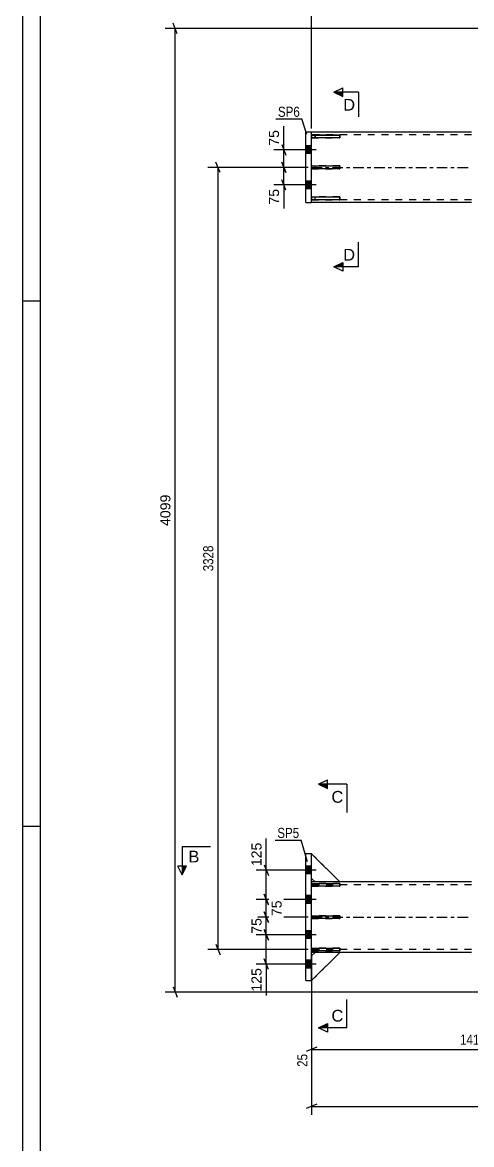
# Model space of a CAD drawing. Header units: millimetres. Extents: x -82 to 1107, y -634 to 207.
# Drawn here: x -82 to 45.4, y -277.2 to 41.1 of the extents above; entities that cross this region are included whole.
import ezdxf

# ---------------------------------------------------------------- set-up
doc = ezdxf.new("R2010")
doc.units = ezdxf.units.MM
doc.linetypes.add('DXK_LINE_DOT2', pattern=[3.9198, 1.9599, -1.9599])
doc.linetypes.add('DXK_LINE_DOT3', pattern=[5.9187, 2.979, -0.9799, 0.9799, -0.9799])
doc.styles.add('Arial', font='ARIAL.TTF', dxfattribs={"height": 0.2})
doc.styles.add('Arial Narrow', font='ARIALN.TTF', dxfattribs={"height": 0.2})

# ---------------------------------------------------------------- blocks, each defined once
blk = doc.blocks.new('Unknown-348435297-1162')
at = {"color": 5, "linetype": 'Continuous'}
for p, q in [((-82.03, 207.06), (-82.03, -633.94)), ((-77.03, 202.06), (-77.03, -628.94)), ((-77.03, -37.94), (-82.03, -37.94)), ((-77.03, -186.94), (-82.03, -186.94))]:
    blk.add_line(p, q, dxfattribs=at)
blk = doc.blocks.new('Part-348435297-4103 - 3826')
at = {"color": 7, "linetype": 'DXK_LINE_DOT2'}
for p, q in [((8, -221.43), (0, -221.43)), ((0, -221.43), (0, -222.23)), ((0, -222.23), (8, -222.23)), ((1, -222.23), (1, -221.43)), ((8, -222.23), (8, -221.43))]:
    blk.add_line(p, q, dxfattribs=at)
blk = doc.blocks.new('Part-348435297-4018 - 3826')
at = {"color": 2, "linetype": 'Continuous'}
for p, q in [((-1.67, -10), (-1.67, 10)), ((0, 10), (-1.67, 10)), ((0, -10), (0, 10)), ((-1.67, -10), (0, -10))]:
    blk.add_line(p, q, dxfattribs=at)
blk = doc.blocks.new('Part-348435297-4023 - 3826')
at = {"color": 2, "linetype": 'Continuous'}
for p, q in [((-1.67, -230.67), (-1.67, -194.67)), ((0, -194.67), (-1.67, -194.67)), ((0, -230.67), (0, -194.67)), ((-1.67, -230.67), (0, -230.67))]:
    blk.add_line(p, q, dxfattribs=at)
blk = doc.blocks.new('Part-348435297-4078 - 3826')
at = {"color": 2, "linetype": 'Continuous'}
for p, q in [((45.33, 10), (0, 10)), ((45.33, -10), (0, -10))]:
    blk.add_line(p, q, dxfattribs=at)
at = {"color": 7, "linetype": 'DXK_LINE_DOT2'}
for p, q in [((0, -10), (0, 10)), ((45.33, 9.2), (0, 9.2)), ((45.33, -9.2), (0, -9.2))]:
    blk.add_line(p, q, dxfattribs=at)
at = {"color": 7, "linetype": 'DXK_LINE_DOT3'}
blk.add_line((0, 0), (45.33, 0), dxfattribs=at)
blk = doc.blocks.new('Part-348435297-4081 - 3826')
at = {"color": 2, "linetype": 'Continuous'}
for p, q in [((1, -202.67), (0, -202.67)), ((45.33, -202.67), (8, -202.67)), ((1, -222.67), (0, -222.67)), ((45.33, -222.67), (8, -222.67))]:
    blk.add_line(p, q, dxfattribs=at)
at = {"color": 7, "linetype": 'DXK_LINE_DOT2'}
for p, q in [((0, -222.67), (0, -202.67)), ((45.33, -203.47), (0, -203.47)), ((8, -202.67), (1, -202.67)), ((45.33, -221.87), (0, -221.87)), ((8, -222.67), (1, -222.67))]:
    blk.add_line(p, q, dxfattribs=at)
at = {"color": 7, "linetype": 'DXK_LINE_DOT3'}
blk.add_line((0, -212.67), (45.33, -212.67), dxfattribs=at)
blk = doc.blocks.new('Part-348435297-4082 - 3826')
at = {"color": 2, "linetype": 'Continuous'}
for p, q in [((0, -0.4), (0, 0.4)), ((0, 0.4), (8, 0.4)), ((8, 0.4), (8, -0.4)), ((8, -0.4), (0, -0.4))]:
    blk.add_line(p, q, dxfattribs=at)
at = {"color": 7, "linetype": 'DXK_LINE_DOT2'}
blk.add_line((1, -0.4), (1, 0.4), dxfattribs=at)
blk = doc.blocks.new('Part-348435297-4083 - 3826')
at = {"color": 2, "linetype": 'Continuous'}
for p, q in [((0, 9.17), (8, 9.17)), ((0, 9.17), (0, 8.37)), ((8, 8.37), (0, 8.37)), ((8, 9.17), (8, 8.37))]:
    blk.add_line(p, q, dxfattribs=at)
at = {"color": 7, "linetype": 'DXK_LINE_DOT2'}
blk.add_line((1, 8.37), (1, 9.17), dxfattribs=at)
blk = doc.blocks.new('Part-348435297-4084 - 3826')
at = {"color": 2, "linetype": 'Continuous'}
for p, q in [((0, -9.17), (0, -8.37)), ((0, -8.37), (8, -8.37)), ((8, -9.17), (0, -9.17)), ((8, -8.37), (8, -9.17))]:
    blk.add_line(p, q, dxfattribs=at)
at = {"color": 7, "linetype": 'DXK_LINE_DOT2'}
blk.add_line((1, -9.17), (1, -8.37), dxfattribs=at)
blk = doc.blocks.new('Part-348435297-4085 - 3826')
at = {"color": 7, "linetype": 'DXK_LINE_DOT2'}
for p, q in [((8, 0.4), (0, 0.4)), ((0, 0.4), (0, -0.4)), ((1, -0.4), (1, 0.4)), ((8, -0.4), (8, 0.4)), ((0, -0.4), (8, -0.4))]:
    blk.add_line(p, q, dxfattribs=at)
blk = doc.blocks.new('Part-348435297-4086 - 3826')
at = {"color": 7, "linetype": 'DXK_LINE_DOT2'}
for p, q in [((8, 9.17), (0, 9.17)), ((0, 9.17), (0, 8.37)), ((0, 8.37), (8, 8.37)), ((1, 9.17), (1, 8.37)), ((8, 8.37), (8, 9.17))]:
    blk.add_line(p, q, dxfattribs=at)
blk = doc.blocks.new('Part-348435297-4087 - 3826')
at = {"color": 7, "linetype": 'DXK_LINE_DOT2'}
for p, q in [((8, -8.37), (0, -8.37)), ((0, -8.37), (0, -9.17)), ((0, -9.17), (8, -9.17)), ((1, -9.17), (1, -8.37)), ((8, -9.17), (8, -8.37))]:
    blk.add_line(p, q, dxfattribs=at)
blk = doc.blocks.new('Part-348435297-4090 - 3826')
at = {"color": 7, "linetype": 'DXK_LINE_DOT2'}
for p, q in [((1, -222.67), (0, -223.67)), ((0, -230.67), (8, -222.67)), ((8, -222.67), (1, -222.67)), ((0, -223.67), (0, -230.67))]:
    blk.add_line(p, q, dxfattribs=at)
blk = doc.blocks.new('Part-348435297-4093 - 3826')
at = {"color": 2, "linetype": 'Continuous'}
for p, q in [((0, -223.67), (1, -222.67)), ((0, -230.67), (8, -222.67)), ((8, -222.67), (1, -222.67))]:
    blk.add_line(p, q, dxfattribs=at)
at = {"color": 7, "linetype": 'DXK_LINE_DOT2'}
blk.add_line((0, -230.67), (0, -223.67), dxfattribs=at)
blk = doc.blocks.new('Part-348435297-4096 - 3826')
at = {"color": 7, "linetype": 'DXK_LINE_DOT2'}
for p, q in [((0, -201.67), (0, -194.67)), ((0, -194.67), (8, -202.67)), ((1, -202.67), (0, -201.67)), ((8, -202.67), (1, -202.67))]:
    blk.add_line(p, q, dxfattribs=at)
blk = doc.blocks.new('Part-348435297-4099 - 3826')
at = {"color": 2, "linetype": 'Continuous'}
for p, q in [((0, -194.67), (8, -202.67)), ((1, -202.67), (0, -201.67)), ((8, -202.67), (1, -202.67))]:
    blk.add_line(p, q, dxfattribs=at)
at = {"color": 7, "linetype": 'DXK_LINE_DOT2'}
blk.add_line((0, -201.67), (0, -194.67), dxfattribs=at)
blk = doc.blocks.new('Part-348435297-4100 - 3826')
at = {"color": 2, "linetype": 'Continuous'}
for p, q in [((0, -222.23), (0, -221.43)), ((0, -221.43), (8, -221.43)), ((8, -222.23), (0, -222.23)), ((8, -221.43), (8, -222.23))]:
    blk.add_line(p, q, dxfattribs=at)
at = {"color": 7, "linetype": 'DXK_LINE_DOT2'}
blk.add_line((1, -222.23), (1, -221.43), dxfattribs=at)
blk = doc.blocks.new('Part-348435297-4101 - 3826')
at = {"color": 2, "linetype": 'Continuous'}
for p, q in [((0, -213.07), (0, -212.27)), ((0, -212.27), (8, -212.27)), ((8, -213.07), (0, -213.07)), ((8, -212.27), (8, -213.07))]:
    blk.add_line(p, q, dxfattribs=at)
at = {"color": 7, "linetype": 'DXK_LINE_DOT2'}
blk.add_line((1, -213.07), (1, -212.27), dxfattribs=at)
blk = doc.blocks.new('Part-348435297-4102 - 3826')
at = {"color": 2, "linetype": 'Continuous'}
for p, q in [((0, -203.9), (0, -203.1)), ((0, -203.1), (8, -203.1)), ((8, -203.1), (8, -203.9)), ((8, -203.9), (0, -203.9))]:
    blk.add_line(p, q, dxfattribs=at)
at = {"color": 7, "linetype": 'DXK_LINE_DOT2'}
blk.add_line((1, -203.9), (1, -203.1), dxfattribs=at)
blk = doc.blocks.new('Part-348435297-4104 - 3826')
at = {"color": 7, "linetype": 'DXK_LINE_DOT2'}
for p, q in [((8, -212.27), (0, -212.27)), ((0, -212.27), (0, -213.07)), ((0, -213.07), (8, -213.07)), ((1, -213.07), (1, -212.27)), ((8, -213.07), (8, -212.27))]:
    blk.add_line(p, q, dxfattribs=at)
blk = doc.blocks.new('Part-348435297-4105 - 3826')
at = {"color": 7, "linetype": 'DXK_LINE_DOT2'}
for p, q in [((8, -203.1), (0, -203.1)), ((0, -203.1), (0, -203.9)), ((1, -203.9), (1, -203.1)), ((8, -203.9), (8, -203.1)), ((0, -203.9), (8, -203.9))]:
    blk.add_line(p, q, dxfattribs=at)
blk = doc.blocks.new('Bolt-348435297-4174 - 3826')
at = {"linetype": 'Continuous'}
for points in [[(-1.67, 6.1), (-1.67, 3.9), (0, 3.9), (0, 6.1)], [(-1.67, 6.1), (-1.67, 3.9), (0, 3.9), (0, 6.1)], [(-1.67, -3.9), (-1.67, -6.1), (0, -6.1), (0, -3.9)], [(-1.67, -3.9), (-1.67, -6.1), (0, -6.1), (0, -3.9)]]:
    blk.add_hatch(color=1, dxfattribs=at).paths.add_polyline_path(points)
at = {"color": 1, "linetype": 'Continuous'}
for p, q in [((1.27, 5), (-6.67, 5)), ((1.27, 5), (-6.67, 5)), ((0, 6.1), (-1.67, 6.1)), ((0, 6.1), (-1.67, 6.1)), ((0, 3.9), (-1.67, 3.9)), ((0, 3.9), (-1.67, 3.9)), ((1.27, -5), (-6.67, -5)), ((1.27, -5), (-6.67, -5)), ((0, -3.9), (-1.67, -3.9)), ((0, -3.9), (-1.67, -3.9)), ((0, -6.1), (-1.67, -6.1)), ((0, -6.1), (-1.67, -6.1))]:
    blk.add_line(p, q, dxfattribs=at)
blk = doc.blocks.new('Bolt-348435297-4175 - 3826')
at = {"linetype": 'Continuous'}
for points in [[(-1.67, -198.23), (-1.67, -200.43), (0, -200.43), (0, -198.23)], [(-1.67, -198.23), (-1.67, -200.43), (0, -200.43), (0, -198.23)], [(-1.67, -198.23), (-1.67, -200.43), (0, -200.43), (0, -198.23)], [(-1.67, -206.57), (-1.67, -208.77), (0, -208.77), (0, -206.57)], [(-1.67, -206.57), (-1.67, -208.77), (0, -208.77), (0, -206.57)], [(-1.67, -216.57), (-1.67, -218.77), (0, -218.77), (0, -216.57)], [(-1.67, -216.57), (-1.67, -218.77), (0, -218.77), (0, -216.57)], [(-1.67, -224.9), (-1.67, -227.1), (0, -227.1), (0, -224.9)], [(-1.67, -224.9), (-1.67, -227.1), (0, -227.1), (0, -224.9)], [(-1.67, -224.9), (-1.67, -227.1), (0, -227.1), (0, -224.9)]]:
    blk.add_hatch(color=1, dxfattribs=at).paths.add_polyline_path(points)
at = {"color": 1, "linetype": 'Continuous'}
for p, q in [((1.27, -199.33), (-6.67, -199.33)), ((1.27, -199.33), (-6.67, -199.33)), ((1.27, -199.33), (-6.67, -199.33)), ((0, -198.23), (-1.67, -198.23)), ((0, -198.23), (-1.67, -198.23)), ((0, -198.23), (-1.67, -198.23)), ((0, -200.43), (-1.67, -200.43)), ((0, -200.43), (-1.67, -200.43)), ((0, -200.43), (-1.67, -200.43)), ((0, -206.57), (-1.67, -206.57)), ((0, -206.57), (-1.67, -206.57)), ((1.27, -207.67), (-6.67, -207.67)), ((1.27, -207.67), (-6.67, -207.67)), ((0, -208.77), (-1.67, -208.77)), ((0, -208.77), (-1.67, -208.77)), ((1.27, -217.67), (-6.67, -217.67)), ((1.27, -217.67), (-6.67, -217.67)), ((0, -216.57), (-1.67, -216.57)), ((0, -216.57), (-1.67, -216.57)), ((0, -218.77), (-1.67, -218.77)), ((0, -218.77), (-1.67, -218.77)), ((0, -224.9), (-1.67, -224.9)), ((0, -224.9), (-1.67, -224.9)), ((0, -224.9), (-1.67, -224.9)), ((1.27, -226), (-6.67, -226)), ((1.27, -226), (-6.67, -226)), ((1.27, -226), (-6.67, -226)), ((0, -227.1), (-1.67, -227.1)), ((0, -227.1), (-1.67, -227.1)), ((0, -227.1), (-1.67, -227.1))]:
    blk.add_line(p, q, dxfattribs=at)
blk = doc.blocks.new('StraightDimension-348435297-11539 - 3826')
at = {"color": 7, "linetype": 'Continuous'}
for p, q in [((-8.48, 6.5), (-7.28, 3.5)), ((-6, 5), (-10.73, 5)), ((-7.88, 0), (-7.88, 5)), ((-7.28, -1.5), (-8.48, 1.5)), ((-1, 0), (-10.73, 0))]:
    blk.add_line(p, q, dxfattribs=at)
at = {"color": 0}
blk.add_wipeout([(-8.63, 11.17), (-12.83, 11.17), (-12.83, 5.52), (-8.63, 5.52)], dxfattribs=at)
at = {"color": 7, "linetype": 'Continuous'}
blk.add_line((-7.88, 5), (-7.88, 11.7), dxfattribs=at)
blk.add_line((-7.88, 5), (-7.88, 11.7), dxfattribs=at)
at = {"color": 3, "style": 'Arial'}
blk.add_text('75', height=2.865, rotation=90.0002, dxfattribs=at).set_placement((-9.23, 6.12))
blk = doc.blocks.new('StraightDimension-348435297-4911 - 3826')
at = {"color": 7, "linetype": 'Continuous'}
for p, q in [((-2.67, 0), (-29.39, 0)), ((-25.94, -1.5), (-27.14, 1.5)), ((-26.54, -221.83), (-26.54, 0)), ((-1, -221.83), (-29.39, -221.83)), ((-27.14, -220.33), (-25.94, -223.33))]:
    blk.add_line(p, q, dxfattribs=at)
at = {"color": 0}
blk.add_wipeout([(-27.29, -106.66), (-31.49, -106.66), (-31.49, -115.17), (-27.29, -115.17)], dxfattribs=at)
at = {"color": 3, "style": 'Arial Narrow'}
blk.add_text('3328', height=2.863, rotation=90.0002, dxfattribs=at).set_placement((-27.89, -114.57))
blk = doc.blocks.new('StraightDimension-348435297-11511 - 3826')
at = {"color": 7, "linetype": 'Continuous'}
for p, q in [((-1, -212.67), (-15.7, -212.67)), ((-13.45, -211.17), (-12.25, -214.17)), ((-12.85, -217.67), (-12.85, -212.67)), ((-12.25, -219.17), (-13.45, -216.17)), ((-6, -217.67), (-15.7, -217.67))]:
    blk.add_line(p, q, dxfattribs=at)
at = {"color": 0}
blk.add_wipeout([(-13.6, -212.34), (-17.8, -212.34), (-17.8, -217.99), (-13.6, -217.99)], dxfattribs=at)
at = {"color": 3, "style": 'Arial'}
blk.add_text('75', height=2.865, rotation=90.0002, dxfattribs=at).set_placement((-14.2, -217.39))
blk = doc.blocks.new('StraightDimension-348435297-11512 - 3826')
at = {"color": 7, "linetype": 'Continuous'}
for p, q in [((-13.45, -216.17), (-12.25, -219.17)), ((-6, -217.67), (-15.7, -217.67)), ((-12.85, -226), (-12.85, -217.67)), ((-12.25, -227.5), (-13.45, -224.5)), ((-6, -226), (-15.7, -226))]:
    blk.add_line(p, q, dxfattribs=at)
at = {"color": 0}
blk.add_wipeout([(-13.6, -226.53), (-17.8, -226.53), (-17.8, -234.4), (-13.6, -234.4)], dxfattribs=at)
at = {"color": 7, "linetype": 'Continuous'}
blk.add_line((-12.85, -226), (-12.85, -234.92), dxfattribs=at)
blk.add_line((-12.85, -226), (-12.85, -234.92), dxfattribs=at)
at = {"color": 3, "style": 'Arial'}
blk.add_text('125', height=2.865, rotation=90.0002, dxfattribs=at).set_placement((-14.2, -233.8))
blk = doc.blocks.new('StraightDimension-348435297-4439 - 3826')
at = {"color": 7, "linetype": 'Continuous'}
for p, q in [((82.77, -9), (82.77, 63.96)), ((1.5, 51.45), (-1.5, 50.25)), ((0, 11), (0, 53.98)), ((81.27, 50.25), (84.27, 51.45)), ((0, 50.85), (82.77, 50.85))]:
    blk.add_line(p, q, dxfattribs=at)
at = {"color": 0, "linetype": 'Continuous'}
for points in [[(82.17, 64.56), (77.97, 64.56), (77.97, 56.05), (82.17, 56.05)], [(-0.6, 54.58), (-4.8, 54.58), (-4.8, 51.55), (-0.6, 51.55)]]:
    blk.add_wipeout(points, dxfattribs=at)
at = {"color": 0}
blk.add_wipeout([(45.64, 51.6), (45.64, 55.8), (37.13, 55.8), (37.13, 51.6)], dxfattribs=at)
at = {"color": 3, "linetype": 'Continuous', "style": 'Arial Narrow'}
for s, height, p in [('1283', 2.863, (81.57, 56.65)), ('0', 2.86, (-1.2, 52.15))]:
    blk.add_text(s, height=height, rotation=90.0002, dxfattribs=at).set_placement(p)
at = {"color": 3, "style": 'Arial Narrow'}
blk.add_text('1283', height=2.863, dxfattribs=at).set_placement((37.73, 52.2))
blk = doc.blocks.new('StraightDimension-348435297-5462 - 3826')
at = {"color": 7, "linetype": 'Continuous'}
for p, q in [((0, -223.67), (0, -268.76)), ((1.5, -265.76), (-1.5, -266.96)), ((0, -266.36), (1037.17, -266.36))]:
    blk.add_line(p, q, dxfattribs=at)
blk = doc.blocks.new('StraightDimension-348435297-8935 - 3826')
at = {"color": 7, "linetype": 'Continuous'}
for p, q in [((91.57, -203.67), (91.57, -258.78)), ((0, -231.67), (0, -255.13)), ((1.5, -249.57), (-1.5, -250.77)), ((0, -250.17), (91.57, -250.17)), ((90.07, -250.77), (93.07, -249.57))]:
    blk.add_line(p, q, dxfattribs=at)
at = {"color": 0}
blk.add_wipeout([(50.04, -249.42), (50.04, -245.22), (41.53, -245.22), (41.53, -249.42)], dxfattribs=at)
at = {"color": 0, "linetype": 'Continuous'}
for points in [[(-0.6, -250.87), (-4.8, -250.87), (-4.8, -255.73), (-0.6, -255.73)], [(90.97, -250.87), (86.77, -250.87), (86.77, -259.38), (90.97, -259.38)]]:
    blk.add_wipeout(points, dxfattribs=at)
at = {"color": 3, "style": 'Arial Narrow'}
blk.add_text('1415', height=2.863, dxfattribs=at).set_placement((42.13, -248.82))
at = {"color": 3, "linetype": 'Continuous', "style": 'Arial Narrow'}
for s, p in [('25', (-1.2, -255.13)), ('1440', (90.37, -258.78))]:
    blk.add_text(s, height=2.863, rotation=90.0002, dxfattribs=at).set_placement(p)
blk = doc.blocks.new('StraightDimension-348435297-11509 - 3826')
at = {"color": 7, "linetype": 'Continuous'}
for p, q in [((-6, -199.33), (-15.7, -199.33)), ((-13.45, -197.83), (-12.25, -200.83)), ((-12.85, -207.67), (-12.85, -199.33)), ((-12.25, -209.17), (-13.45, -206.17)), ((-6, -207.67), (-15.7, -207.67))]:
    blk.add_line(p, q, dxfattribs=at)
at = {"color": 0}
blk.add_wipeout([(-13.6, -190.94), (-17.8, -190.94), (-17.8, -198.81), (-13.6, -198.81)], dxfattribs=at)
at = {"color": 7, "linetype": 'Continuous'}
blk.add_line((-12.85, -199.33), (-12.85, -190.41), dxfattribs=at)
blk.add_line((-12.85, -199.33), (-12.85, -190.41), dxfattribs=at)
at = {"color": 3, "style": 'Arial'}
blk.add_text('125', height=2.865, rotation=90.0002, dxfattribs=at).set_placement((-14.2, -198.21))
blk = doc.blocks.new('StraightDimension-348435297-11510 - 3826')
at = {"color": 7, "linetype": 'Continuous'}
for p, q in [((-13.45, -206.17), (-12.25, -209.17)), ((-6, -207.67), (-15.25, -207.67)), ((-12.85, -212.67), (-12.85, -207.67)), ((-1, -212.67), (-15.25, -212.67)), ((-12.25, -214.17), (-13.45, -211.17))]:
    blk.add_line(p, q, dxfattribs=at)
at = {"color": 0}
blk.add_wipeout([(-7.9, -207.34), (-12.1, -207.34), (-12.1, -212.99), (-7.9, -212.99)], dxfattribs=at)
at = {"color": 3, "style": 'Arial'}
blk.add_text('75', height=2.865, rotation=90.0002, dxfattribs=at).set_placement((-8.5, -212.39))
blk = doc.blocks.new('StraightDimension-348435297-11540 - 3826')
at = {"color": 7, "linetype": 'Continuous'}
for p, q in [((-8.48, 1.5), (-7.28, -1.5)), ((-1, 0), (-10.73, 0)), ((-7.88, -5), (-7.88, 0)), ((-6, -5), (-10.73, -5)), ((-7.28, -6.5), (-8.48, -3.5))]:
    blk.add_line(p, q, dxfattribs=at)
at = {"color": 0}
blk.add_wipeout([(-8.63, -5.53), (-12.83, -5.53), (-12.83, -11.17), (-8.63, -11.17)], dxfattribs=at)
at = {"color": 7, "linetype": 'Continuous'}
blk.add_line((-7.88, -5), (-7.88, -11.7), dxfattribs=at)
blk.add_line((-7.88, -5), (-7.88, -11.7), dxfattribs=at)
at = {"color": 3, "style": 'Arial'}
blk.add_text('75', height=2.865, rotation=90.0002, dxfattribs=at).set_placement((-9.23, -10.57))
blk = doc.blocks.new('StraightDimension-348435297-12135 - 3826')
at = {"color": 7, "linetype": 'Continuous'}
for p, q in [((165.96, 39.35), (-41.55, 39.35)), ((-38.1, 37.85), (-39.3, 40.85)), ((-38.7, -233.91), (-38.7, 39.35)), ((165.34, -233.91), (-41.55, -233.91)), ((-39.3, -232.41), (-38.1, -235.41))]:
    blk.add_line(p, q, dxfattribs=at)
at = {"color": 0}
blk.add_wipeout([(-39.45, -92.23), (-43.65, -92.23), (-43.65, -102.33), (-39.45, -102.33)], dxfattribs=at)
at = {"color": 3, "style": 'Arial'}
blk.add_text('4099', height=2.865, rotation=90.0002, dxfattribs=at).set_placement((-40.05, -101.73))
blk = doc.blocks.new('Mark-348435297-4014 - 3826')
at = {"color": 0}
blk.add_wipeout([(-3.34, 14.33), (-3.34, 17.33), (-9.55, 17.33), (-9.55, 14.33)], dxfattribs=at)
blk.add_wipeout([(-3.34, 14.33), (-3.34, 17.33), (-9.55, 17.33), (-9.55, 14.33)], dxfattribs=at)
at = {"color": 30, "linetype": 'Continuous'}
for p in [(-10.15, 13.73), (-1.31, 9.32)]:
    blk.add_line(p, (-2.74, 13.73), dxfattribs=at)
at = {"color": 3, "style": 'Arial Narrow'}
blk.add_text('SP6', height=2.863, dxfattribs=at).set_placement((-9.55, 14.33))
blk = doc.blocks.new('Mark-348435297-4019 - 3826')
at = {"color": 0}
blk.add_wipeout([(-3.52, -190.21), (-3.52, -187.21), (-9.73, -187.21), (-9.73, -190.21)], dxfattribs=at)
blk.add_wipeout([(-3.52, -190.21), (-3.52, -187.21), (-9.73, -187.21), (-9.73, -190.21)], dxfattribs=at)
at = {"color": 30, "linetype": 'Continuous'}
for p in [(-10.33, -190.81), (-1.12, -196.95)]:
    blk.add_line(p, (-2.92, -190.81), dxfattribs=at)
at = {"color": 3, "style": 'Arial Narrow'}
blk.add_text('SP5', height=2.863, dxfattribs=at).set_placement((-9.73, -190.21))
blk = doc.blocks.new('SectionMark-348435297-5524 - 3826')
at = {"color": 6, "linetype": 'Continuous'}
for p, q in [((-36.69, -192.67), (-36.69, -200.67)), ((-36.69, -200.67), (-37.94, -198.17))]:
    blk.add_line(p, q, dxfattribs=at)
at = {"color": 0, "linetype": 'Continuous'}
blk.add_wipeout([(-31.83, -197.17), (-31.83, -193.67), (-34.94, -193.67), (-34.94, -197.17)], dxfattribs=at)
at = {"linetype": 'Continuous'}
blk.add_hatch(color=6, dxfattribs=at).paths.add_polyline_path([(-36.69, -198.17), (-35.44, -198.17), (-36.69, -200.67)])
at = {"color": 6, "linetype": 'Continuous'}
for p, q in [((-36.69, -192.67), (-28.69, -192.67)), ((-35.44, -198.17), (-37.94, -198.17)), ((-36.69, -200.67), (-35.44, -198.17))]:
    blk.add_line(p, q, dxfattribs=at)
at = {"color": 3, "linetype": 'Continuous', "style": 'Arial'}
blk.add_text('B', height=3.34, dxfattribs=at).set_placement((-34.94, -197.17))
blk = doc.blocks.new('SectionMark-348435297-5526 - 3826')
at = {"color": 6, "linetype": 'Continuous'}
for p, q in [((6.33, 21.33), (8.83, 22.58)), ((13.33, 21.33), (6.33, 21.33)), ((13.33, -28.21), (6.33, -28.21)), ((8.83, -29.46), (6.33, -28.21))]:
    blk.add_line(p, q, dxfattribs=at)
at = {"color": 0, "linetype": 'Continuous'}
for points in [[(12.33, 16.08), (12.33, 19.58), (8.96, 19.58), (8.96, 16.08)], [(12.33, -26.46), (12.33, -22.96), (8.96, -22.96), (8.96, -26.46)]]:
    blk.add_wipeout(points, dxfattribs=at)
at = {"linetype": 'Continuous'}
for points in [[(8.83, 21.33), (8.83, 20.08), (6.33, 21.33)], [(8.83, -26.96), (8.83, -28.21), (6.33, -28.21)]]:
    blk.add_hatch(color=6, dxfattribs=at).paths.add_polyline_path(points)
at = {"color": 6, "linetype": 'Continuous'}
for p, q in [((8.83, 20.08), (8.83, 22.58)), ((6.33, 21.33), (8.83, 20.08)), ((13.33, 21.33), (13.33, 14.33)), ((13.33, -28.21), (13.33, -21.21)), ((6.33, -28.21), (8.83, -26.96)), ((8.83, -26.96), (8.83, -29.46))]:
    blk.add_line(p, q, dxfattribs=at)
at = {"color": 3, "linetype": 'Continuous', "style": 'Arial'}
for p in [(8.96, 16.08), (8.96, -26.46)]:
    blk.add_text('D', height=3.34, dxfattribs=at).set_placement(p)
blk = doc.blocks.new('SectionMark-348435297-5530 - 3826')
at = {"color": 6, "linetype": 'Continuous'}
for p, q in [((2, -174.97), (4.5, -173.72)), ((10, -174.97), (2, -174.97)), ((10, -244.05), (2, -244.05)), ((4.5, -245.3), (2, -244.05))]:
    blk.add_line(p, q, dxfattribs=at)
at = {"color": 0, "linetype": 'Continuous'}
for points in [[(9, -180.22), (9, -176.72), (5.63, -176.72), (5.63, -180.22)], [(9, -242.3), (9, -238.8), (5.63, -238.8), (5.63, -242.3)]]:
    blk.add_wipeout(points, dxfattribs=at)
at = {"linetype": 'Continuous'}
for points in [[(4.5, -174.97), (4.5, -176.22), (2, -174.97)], [(4.5, -242.8), (4.5, -244.05), (2, -244.05)]]:
    blk.add_hatch(color=6, dxfattribs=at).paths.add_polyline_path(points)
at = {"color": 6, "linetype": 'Continuous'}
for p, q in [((2, -174.97), (4.5, -176.22)), ((4.5, -176.22), (4.5, -173.72)), ((10, -174.97), (10, -182.97)), ((10, -244.05), (10, -236.05)), ((2, -244.05), (4.5, -242.8)), ((4.5, -242.8), (4.5, -245.3))]:
    blk.add_line(p, q, dxfattribs=at)
at = {"color": 3, "linetype": 'Continuous', "style": 'Arial'}
for p in [(5.63, -180.22), (5.63, -242.3)]:
    blk.add_text('C', height=3.34, dxfattribs=at).set_placement(p)

msp = doc.modelspace()

# ---------------------------------------------------------------- block references
for name in ['Unknown-348435297-1162', 'Part-348435297-4018 - 3826', 'Part-348435297-4078 - 3826', 'Part-348435297-4083 - 3826', 'Part-348435297-4086 - 3826', 'Bolt-348435297-4174 - 3826', 'Part-348435297-4082 - 3826', 'Part-348435297-4085 - 3826', 'Part-348435297-4084 - 3826', 'Part-348435297-4087 - 3826', 'Part-348435297-4023 - 3826', 'Part-348435297-4096 - 3826', 'Part-348435297-4099 - 3826', 'Bolt-348435297-4175 - 3826', 'Part-348435297-4081 - 3826', 'Part-348435297-4102 - 3826', 'Part-348435297-4105 - 3826', 'Part-348435297-4101 - 3826', 'Part-348435297-4104 - 3826', 'Part-348435297-4103 - 3826', 'Part-348435297-4100 - 3826', 'Part-348435297-4090 - 3826', 'Part-348435297-4093 - 3826']:
    msp.add_blockref(name, (0, 0))

# ---------------------------------------------------------------- next in the draw order: block references
msp.add_blockref('StraightDimension-348435297-11539 - 3826', (0, 0))

# ---------------------------------------------------------------- next in the draw order: block references
msp.add_blockref('StraightDimension-348435297-4911 - 3826', (0, 0))

# ---------------------------------------------------------------- next in the draw order: block references
for name in ['StraightDimension-348435297-4439 - 3826', 'StraightDimension-348435297-11511 - 3826']:
    msp.add_blockref(name, (0, 0))

# ---------------------------------------------------------------- next in the draw order: block references
for name in ['StraightDimension-348435297-5462 - 3826', 'StraightDimension-348435297-11512 - 3826']:
    msp.add_blockref(name, (0, 0))

# ---------------------------------------------------------------- next in the draw order: block references
for name in ['StraightDimension-348435297-11540 - 3826', 'StraightDimension-348435297-8935 - 3826']:
    msp.add_blockref(name, (0, 0))

# ---------------------------------------------------------------- next in the draw order: block references
msp.add_blockref('StraightDimension-348435297-11509 - 3826', (0, 0))

# ---------------------------------------------------------------- next in the draw order: block references
msp.add_blockref('StraightDimension-348435297-11510 - 3826', (0, 0))

# ---------------------------------------------------------------- next in the draw order: block references
msp.add_blockref('StraightDimension-348435297-12135 - 3826', (0, 0))

# ---------------------------------------------------------------- next in the draw order: block references
for name in ['SectionMark-348435297-5526 - 3826', 'Mark-348435297-4014 - 3826', 'Mark-348435297-4019 - 3826']:
    msp.add_blockref(name, (0, 0))

# ---------------------------------------------------------------- next in the draw order: block references
msp.add_blockref('SectionMark-348435297-5524 - 3826', (0, 0))

# ---------------------------------------------------------------- next in the draw order: block references
msp.add_blockref('SectionMark-348435297-5530 - 3826', (0, 0))

doc.saveas('drawing.dxf')
